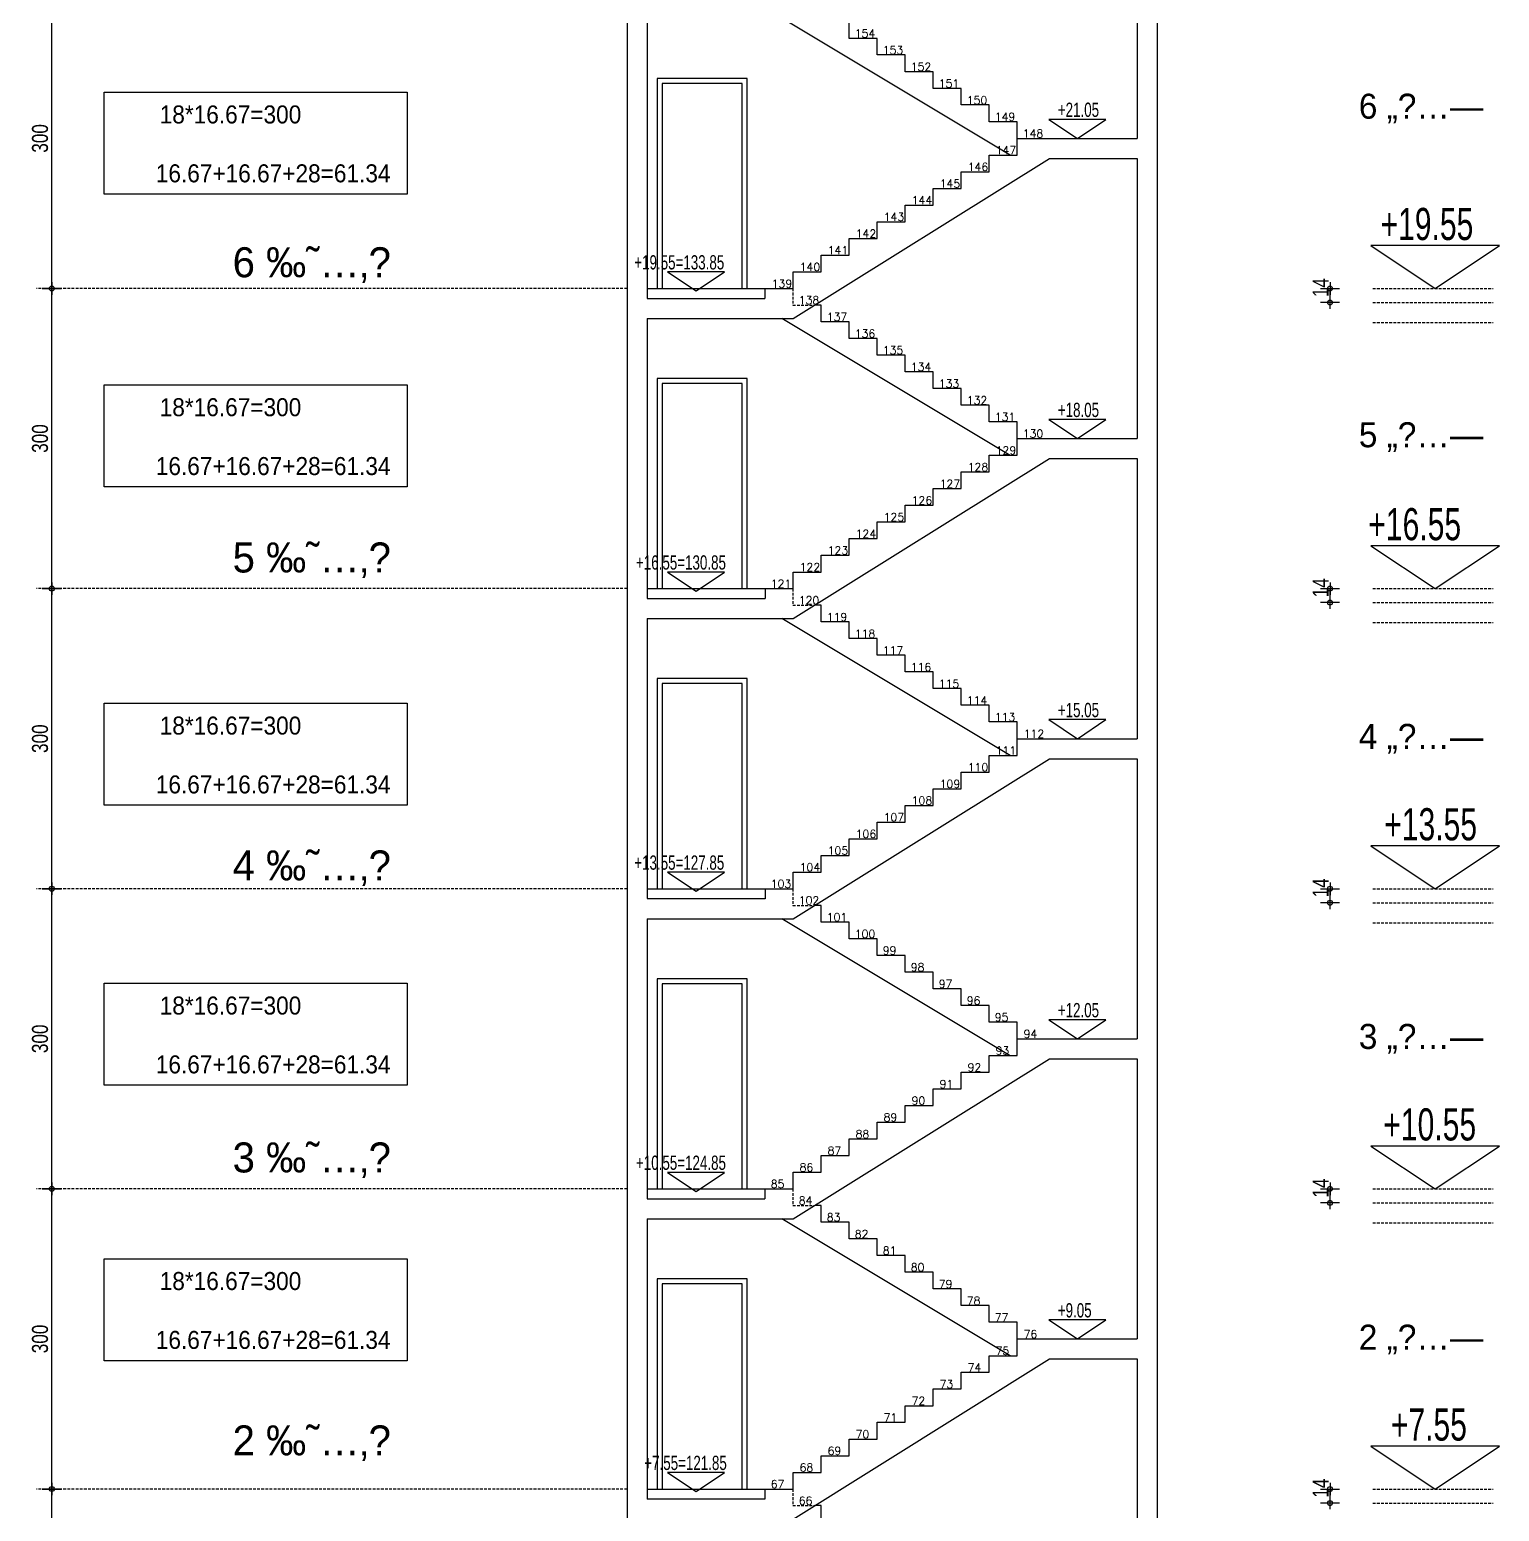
# Model space of a CAD drawing. Header units: inches. Extents: x -5298 to 11252, y 8210 to 22495.
# Drawn here: x 4440 to 5910, y 16339 to 17820 of the extents above; entities that cross this region are included whole.
import ezdxf
from ezdxf.enums import TextEntityAlignment as Align

# ---------------------------------------------------------------- set-up
doc = ezdxf.new("R2010")
doc.units = ezdxf.units.IN
doc.header["$LTSCALE"] = 11
doc.header["$MEASUREMENT"] = 0
doc.linetypes.add('HIDDEN', pattern=[0.375, 0.25, -0.125])
doc.layers.get('Defpoints').update_dxf_attribs({"color": 40})
for name, color, linetype in [('1TEXT', 3, 'Continuous'), ('73', 120, 'Continuous'), ('A_Door_p', 6, 'Continuous'), ('B-TEXT-H', 6, 'Continuous'), ('dim-100-v', 63, 'Continuous'), ('DIM-VER', 53, 'Continuous'), ('hatch-even', 253, 'Continuous'), ('HID', 5, 'HIDDEN'), ('HID1', 9, 'HIDDEN'), ('MABAT', 4, 'Continuous'), ('MIFLAS', 4, 'Continuous'), ('TXT', 2, 'Continuous'), ('TXT-Mech', 4, 'Continuous'), ('wall', 7, 'Continuous')]:
    doc.layers.add(name, color=color, linetype=linetype)
doc.layers.add('REMARKS-DS-CHANGES', color=230, linetype='HIDDEN', true_color=0xff0582)
doc.styles.add('$0$TOVANA02', font='TOVANA02')
doc.styles.add('$0$TXT', font='TXT', dxfattribs={"width": 0.7})
doc.styles.add('H', font='HEB', dxfattribs={"width": 0.8})
doc.styles.add('ROMANCE', font='romanc')
doc.styles.add('SIMPHEB', font='SIMPHEB', dxfattribs={"height": 20})
doc.styles.get("Standard").update_dxf_attribs({"font": 'arial.ttf'})
doc.dimstyles.new('1-100hag', dxfattribs={"dimtxt": 16, "dimasz": 0.5, "dimexe": 0, "dimexo": 0, "dimgap": 1, "dimtad": 0, "dimdec": 0, "dimdsep": 46, "dimtxsty": 'H', "dimblk1": 'D20', "dimblk2": 'D20', "dimsah": 1, "dimcen": 0, "dimse1": 1, "dimse2": 1, "dimclrd": 256, "dimclrt": 256, "dimadec": 0, "dimazin": 0, "dimtfac": 1, "dimtdec": 0, "dimtmove": 2, "dimatfit": 3, "dimldrblk": 'D20', "dimfxl": 1, "dimtvp": 0.733333, "dimtolj": 1, "dimarcsym": 0})

# ---------------------------------------------------------------- blocks, each defined once
blk = doc.blocks.new('D20')
for p, q in [((12.5, 0), (-12.5, 0)), ((0, 19.2), (0, -19.2))]:
    blk.add_line(p, q)
blk.add_circle((0, 0), 5)
blk = doc.blocks.new('*D716')
at = {"layer": 'Defpoints', "color": 0, "transparency": 16777216}
for p in [(4462.6, 16361.5), (4464.5, 16361.5, -0.3), (4464.5, 16061.5, 0)]:
    blk.add_point(p, dxfattribs=at)
at = {"layer": 'dim-100-v', "lineweight": -2, "transparency": 16777216}
blk.add_line((4462.6, 16062), (4462.6, 16361), dxfattribs=at)
at = {"layer": 'dim-100-v', "lineweight": -2, "transparency": 16777216, "xscale": 0.5, "yscale": 0.5, "zscale": 0.5}
for p, rotation in [((4462.6, 16361.5), 90), ((4462.6, 16061.5), 270)]:
    blk.add_blockref('D20', p, dxfattribs=dict(at, rotation=rotation))
at = {"layer": 'dim-100-v', "transparency": 16777216, "insert": (4450.8, 16211.5), "char_height": 16, "attachment_point": 5, "rotation": 90, "style": 'H'}
blk.add_mtext('\\A1;300', dxfattribs=at)
blk = doc.blocks.new('*D717')
at = {"layer": 'Defpoints', "color": 0, "transparency": 16777216}
for p in [(4462.6, 16661.5), (4464.5, 16661.5, -0.3), (4464.5, 16361.5, -0.3)]:
    blk.add_point(p, dxfattribs=at)
at = {"layer": 'dim-100-v', "lineweight": -2, "transparency": 16777216}
blk.add_line((4462.6, 16362), (4462.6, 16661), dxfattribs=at)
at = {"layer": 'dim-100-v', "lineweight": -2, "transparency": 16777216, "xscale": 0.5, "yscale": 0.5, "zscale": 0.5}
for p, rotation in [((4462.6, 16661.5), 90), ((4462.6, 16361.5), 270)]:
    blk.add_blockref('D20', p, dxfattribs=dict(at, rotation=rotation))
at = {"layer": 'dim-100-v', "transparency": 16777216, "insert": (4450.8, 16511.5), "char_height": 16, "attachment_point": 5, "rotation": 90, "style": 'H'}
blk.add_mtext('\\A1;300', dxfattribs=at)
blk = doc.blocks.new('*D718')
at = {"layer": 'Defpoints', "color": 0, "transparency": 16777216}
for p in [(4462.6, 16961.5), (4464.5, 16961.5, -0.1), (4464.5, 16661.5, -0.3)]:
    blk.add_point(p, dxfattribs=at)
at = {"layer": 'dim-100-v', "lineweight": -2, "transparency": 16777216}
blk.add_line((4462.6, 16662), (4462.6, 16961), dxfattribs=at)
at = {"layer": 'dim-100-v', "lineweight": -2, "transparency": 16777216, "xscale": 0.5, "yscale": 0.5, "zscale": 0.5}
for p, rotation in [((4462.6, 16961.5), 90), ((4462.6, 16661.5), 270)]:
    blk.add_blockref('D20', p, dxfattribs=dict(at, rotation=rotation))
at = {"layer": 'dim-100-v', "transparency": 16777216, "insert": (4450.8, 16811.5), "char_height": 16, "attachment_point": 5, "rotation": 90, "style": 'H'}
blk.add_mtext('\\A1;300', dxfattribs=at)
blk = doc.blocks.new('*D719')
at = {"layer": 'Defpoints', "color": 0, "transparency": 16777216}
for p in [(4462.6, 17261.5), (4464.5, 17261.5, -0.3), (4464.5, 16961.5, -0.1)]:
    blk.add_point(p, dxfattribs=at)
at = {"layer": 'dim-100-v', "lineweight": -2, "transparency": 16777216}
blk.add_line((4462.6, 16962), (4462.6, 17261), dxfattribs=at)
at = {"layer": 'dim-100-v', "lineweight": -2, "transparency": 16777216, "xscale": 0.5, "yscale": 0.5, "zscale": 0.5}
for p, rotation in [((4462.6, 17261.5), 90), ((4462.6, 16961.5), 270)]:
    blk.add_blockref('D20', p, dxfattribs=dict(at, rotation=rotation))
at = {"layer": 'dim-100-v', "transparency": 16777216, "insert": (4450.8, 17111.5), "char_height": 16, "attachment_point": 5, "rotation": 90, "style": 'H'}
blk.add_mtext('\\A1;300', dxfattribs=at)
blk = doc.blocks.new('*D720')
at = {"layer": 'Defpoints', "color": 0, "transparency": 16777216}
for p in [(4462.6, 17561.5, -0.3), (4462.6, 17561.5), (4464.5, 17261.5, -0.3)]:
    blk.add_point(p, dxfattribs=at)
at = {"layer": 'dim-100-v', "lineweight": -2, "transparency": 16777216}
blk.add_line((4462.6, 17262), (4462.6, 17561), dxfattribs=at)
at = {"layer": 'dim-100-v', "lineweight": -2, "transparency": 16777216, "xscale": 0.5, "yscale": 0.5, "zscale": 0.5}
for p, rotation in [((4462.6, 17561.5), 90), ((4462.6, 17261.5), 270)]:
    blk.add_blockref('D20', p, dxfattribs=dict(at, rotation=rotation))
at = {"layer": 'dim-100-v', "transparency": 16777216, "insert": (4450.8, 17411.5), "char_height": 16, "attachment_point": 5, "rotation": 90, "style": 'H'}
blk.add_mtext('\\A1;300', dxfattribs=at)
blk = doc.blocks.new('*D721')
at = {"layer": 'Defpoints', "color": 0, "transparency": 16777216}
for p in [(4462.6, 17861.5), (4464.5, 17861.5, -0.3), (4462.6, 17561.5, -0.3)]:
    blk.add_point(p, dxfattribs=at)
at = {"layer": 'dim-100-v', "lineweight": -2, "transparency": 16777216}
blk.add_line((4462.6, 17562), (4462.6, 17861), dxfattribs=at)
at = {"layer": 'dim-100-v', "lineweight": -2, "transparency": 16777216, "xscale": 0.5, "yscale": 0.5, "zscale": 0.5}
for p, rotation in [((4462.6, 17861.5), 90), ((4462.6, 17561.5), 270)]:
    blk.add_blockref('D20', p, dxfattribs=dict(at, rotation=rotation))
at = {"layer": 'dim-100-v', "transparency": 16777216, "insert": (4450.8, 17711.5), "char_height": 16, "attachment_point": 5, "rotation": 90, "style": 'H'}
blk.add_mtext('\\A1;300', dxfattribs=at)
blk = doc.blocks.new('$0$SEC00')
blk.add_lwpolyline([(30, 20), (0, 0), (-30, 20)], close=True)
at = {"style": '$0$TXT', "width": 0.7}
blk.add_attdef('LEVEL', (-14.55, 22.59), '', height=10.5, dxfattribs=at)
blk = doc.blocks.new('*D488')
at = {"layer": 'Defpoints', "color": 0, "transparency": 16777216}
for p in [(-105.1, 755), (-55.5, 755), (-55.5, 741)]:
    blk.add_point(p, dxfattribs=at)
at = {"layer": 'DIM-VER', "lineweight": -2, "transparency": 16777216}
blk.add_line((-105.1, 741.5), (-105.1, 754.5), dxfattribs=at)
at = {"layer": 'DIM-VER', "lineweight": -2, "transparency": 16777216, "xscale": 0.5, "yscale": 0.5, "zscale": 0.5}
for p, rotation in [((-105.1, 755), 90), ((-105.1, 741), 270)]:
    blk.add_blockref('D20', p, dxfattribs=dict(at, rotation=rotation))
at = {"layer": 'DIM-VER', "transparency": 16777216, "insert": (-114.6, 755.9), "char_height": 16, "attachment_point": 5, "rotation": 90, "style": 'H'}
blk.add_mtext('\\A1;14', dxfattribs=at)
blk = doc.blocks.new('*D452')
at = {"layer": 'Defpoints', "color": 0, "transparency": 16777216}
for p in [(-105.1, 1055), (-55.5, 1055), (-55.5, 1041)]:
    blk.add_point(p, dxfattribs=at)
at = {"layer": 'DIM-VER', "lineweight": -2, "transparency": 16777216}
blk.add_line((-105.1, 1041.5), (-105.1, 1054.5), dxfattribs=at)
at = {"layer": 'DIM-VER', "lineweight": -2, "transparency": 16777216, "xscale": 0.5, "yscale": 0.5, "zscale": 0.5}
for p, rotation in [((-105.1, 1055), 90), ((-105.1, 1041), 270)]:
    blk.add_blockref('D20', p, dxfattribs=dict(at, rotation=rotation))
at = {"layer": 'DIM-VER', "transparency": 16777216, "insert": (-114.6, 1055.9), "char_height": 16, "attachment_point": 5, "rotation": 90, "style": 'H'}
blk.add_mtext('\\A1;14', dxfattribs=at)
blk = doc.blocks.new('*D454')
at = {"layer": 'Defpoints', "color": 0, "transparency": 16777216}
for p in [(-105.1, 1355), (-55.5, 1355), (-55.5, 1341)]:
    blk.add_point(p, dxfattribs=at)
at = {"layer": 'DIM-VER', "lineweight": -2, "transparency": 16777216}
blk.add_line((-105.1, 1341.5), (-105.1, 1354.5), dxfattribs=at)
at = {"layer": 'DIM-VER', "lineweight": -2, "transparency": 16777216, "xscale": 0.5, "yscale": 0.5, "zscale": 0.5}
for p, rotation in [((-105.1, 1355), 90), ((-105.1, 1341), 270)]:
    blk.add_blockref('D20', p, dxfattribs=dict(at, rotation=rotation))
at = {"layer": 'DIM-VER', "transparency": 16777216, "insert": (-114.6, 1355.9), "char_height": 16, "attachment_point": 5, "rotation": 90, "style": 'H'}
blk.add_mtext('\\A1;14', dxfattribs=at)
blk = doc.blocks.new('*D456')
at = {"layer": 'Defpoints', "color": 0, "transparency": 16777216}
for p in [(-105.1, 1655), (-55.5, 1655), (-55.5, 1641)]:
    blk.add_point(p, dxfattribs=at)
at = {"layer": 'DIM-VER', "lineweight": -2, "transparency": 16777216}
blk.add_line((-105.1, 1641.5), (-105.1, 1654.5), dxfattribs=at)
at = {"layer": 'DIM-VER', "lineweight": -2, "transparency": 16777216, "xscale": 0.5, "yscale": 0.5, "zscale": 0.5}
for p, rotation in [((-105.1, 1655), 90), ((-105.1, 1641), 270)]:
    blk.add_blockref('D20', p, dxfattribs=dict(at, rotation=rotation))
at = {"layer": 'DIM-VER', "transparency": 16777216, "insert": (-114.6, 1655.9), "char_height": 16, "attachment_point": 5, "rotation": 90, "style": 'H'}
blk.add_mtext('\\A1;14', dxfattribs=at)
blk = doc.blocks.new('*D458')
at = {"layer": 'Defpoints', "color": 0, "transparency": 16777216}
for p in [(-105.1, 1955), (-55.5, 1955), (-55.5, 1941)]:
    blk.add_point(p, dxfattribs=at)
at = {"layer": 'DIM-VER', "lineweight": -2, "transparency": 16777216}
blk.add_line((-105.1, 1941.5), (-105.1, 1954.5), dxfattribs=at)
at = {"layer": 'DIM-VER', "lineweight": -2, "transparency": 16777216, "xscale": 0.5, "yscale": 0.5, "zscale": 0.5}
for p, rotation in [((-105.1, 1955), 90), ((-105.1, 1941), 270)]:
    blk.add_blockref('D20', p, dxfattribs=dict(at, rotation=rotation))
at = {"layer": 'DIM-VER', "transparency": 16777216, "insert": (-114.6, 1955.9), "char_height": 16, "attachment_point": 5, "rotation": 90, "style": 'H'}
blk.add_mtext('\\A1;14', dxfattribs=at)
blk = doc.blocks.new('SEC - M1')
at = {"layer": 'A_Door_p', "elevation": 0}
for points in [[(120, -1660), (120, -1450), (30, -1450), (30, -1660)], [(115, -1660), (115, -1455), (35, -1455), (35, -1660)], [(120, -1960), (120, -1750), (30, -1750), (30, -1960)], [(115, -1960), (115, -1755), (35, -1755), (35, -1960)], [(120, -2260), (120, -2050), (30, -2050), (30, -2260)], [(115, -2260), (115, -2055), (35, -2055), (35, -2260)], [(120, -2560), (120, -2350), (30, -2350), (30, -2560)], [(115, -2560), (115, -2355), (35, -2355), (35, -2560)], [(120, -2860), (120, -2650), (30, -2650), (30, -2860)], [(115, -2860), (115, -2655), (35, -2655), (35, -2860)]]:
    blk.add_lwpolyline(points, dxfattribs=at)
at = {"layer": 'HID', "elevation": 0}
for points in [[(165.8, -1660), (165.8, -1676.6), (187.6, -1676.6)], [(165.8, -1960), (165.8, -1976.6), (187.6, -1976.6)], [(165.8, -2260), (165.8, -2276.6), (187.6, -2276.6)], [(165.8, -2560), (165.8, -2576.6), (187.6, -2576.6)], [(165.8, -2860), (165.8, -2876.6), (187.6, -2876.6)]]:
    blk.add_lwpolyline(points, dxfattribs=at)
at = {"layer": 'MABAT'}
for p, q in [((383.2, -1526.9, 0), (154.6, -1389.9, 0)), ((20, -1660, 0), (166, -1660, 0)), ((20, -1669.9), (137.8, -1669.9, 0)), ((137.8, -1660, 0), (137.8, -1670, 0)), ((383.2, -1826.9, 0), (154.6, -1689.9, 0)), ((20, -1960, 0), (166, -1960, 0)), ((138, -1960, 0), (138, -1970, 0)), ((20, -1969.9), (138, -1969.9, 0)), ((383.2, -2126.9, 0), (154.6, -1989.9, 0)), ((20, -2260, 0), (166, -2260, 0)), ((138, -2260, 0), (138, -2270, 0)), ((20, -2269.9), (138, -2269.9, 0)), ((383.2, -2426.9, 0), (154.6, -2289.9, 0)), ((20, -2560, 0), (166, -2560, 0)), ((137.8, -2560, 0), (137.8, -2570, 0)), ((20, -2569.9), (137.8, -2569.9, 0)), ((383.2, -2726.9, 0), (154.6, -2589.9, 0)), ((20, -2860), (166, -2860, 0)), ((20, -2869.9), (137.8, -2869.9, 0)), ((137.8, -2860, 0), (137.8, -2870, 0))]:
    blk.add_line(p, q, dxfattribs=at)
at = {"layer": 'MABAT', "elevation": 0}
for points in [[(390, -1510), (390, -1493.3), (362, -1493.3), (362, -1476.6), (334, -1476.6), (334, -1460), (306, -1460), (306, -1443.3), (278, -1443.3), (278, -1426.6), (250, -1426.6), (250, -1410), (222, -1410), (222, -1393.3), (194, -1393.3), (194, -1376.6), (187.6, -1376.6), (187.6, -1376.6), (187.6, -1376.6)], [(390, -1810), (390, -1793.3), (362, -1793.3), (362, -1776.6), (334, -1776.6), (334, -1760), (306, -1760), (306, -1743.3), (278, -1743.3), (278, -1726.6), (250, -1726.6), (250, -1710), (222, -1710), (222, -1693.3), (194, -1693.3), (194, -1676.6), (187.6, -1676.6), (187.6, -1676.6), (187.6, -1676.6)], [(390, -2110), (390, -2093.3), (362, -2093.3), (362, -2076.6), (334, -2076.6), (334, -2060), (306, -2060), (306, -2043.3), (278, -2043.3), (278, -2026.6), (250, -2026.6), (250, -2010), (222, -2010), (222, -1993.3), (194, -1993.3), (194, -1976.6), (187.6, -1976.6), (187.6, -1976.6), (187.6, -1976.6)], [(390, -2410), (390, -2393.3), (362, -2393.3), (362, -2376.6), (334, -2376.6), (334, -2360), (306, -2360), (306, -2343.3), (278, -2343.3), (278, -2326.6), (250, -2326.6), (250, -2310), (222, -2310), (222, -2293.3), (194, -2293.3), (194, -2276.6), (187.6, -2276.6), (187.6, -2276.6), (187.6, -2276.6)], [(390, -2710), (390, -2693.3), (362, -2693.3), (362, -2676.6), (334, -2676.6), (334, -2660), (306, -2660), (306, -2643.3), (278, -2643.3), (278, -2626.6), (250, -2626.6), (250, -2610), (222, -2610), (222, -2593.3), (194, -2593.3), (194, -2576.6), (187.6, -2576.6), (187.6, -2576.6), (187.6, -2576.6)], [(390, -3010), (390, -2993.3), (362, -2993.3), (362, -2976.6), (334, -2976.6), (334, -2960), (306, -2960), (306, -2943.3), (278, -2943.3), (278, -2926.6), (250, -2926.6), (250, -2910), (222, -2910), (222, -2893.3), (194, -2893.3), (194, -2876.6), (187.6, -2876.6), (187.6, -2876.6), (187.6, -2876.6)]]:
    blk.add_lwpolyline(points, dxfattribs=at)
at = {"layer": 'wall'}
for p, q in [((530, 0, 0), (530, -4130.5, 0)), ((510, -1230, 0), (510, -1510, 0)), ((166, -1690, 0), (422.3, -1530, 0)), ((422.3, -1530, 0), (510, -1530, 0)), ((510, -1530, 0), (510, -1810, 0)), ((20, -1689.9), (166, -1689.9, 0)), ((166, -1990, 0), (422.3, -1830, 0)), ((422.3, -1830, 0), (510, -1830, 0)), ((510, -1830, 0), (510, -2110, 0)), ((20, -1989.9), (166, -1989.9, 0)), ((166, -2290, 0), (422.3, -2130, 0)), ((422.3, -2130, 0), (510, -2130, 0)), ((510, -2130, 0), (510, -2410, 0)), ((20, -2289.9), (166, -2289.9, 0)), ((166, -2590, 0), (422.3, -2430, 0)), ((422.3, -2430, 0), (510, -2430, 0)), ((510, -2430, 0), (510, -2710, 0)), ((20, -2589.9), (166, -2589.9, 0)), ((166, -2890, 0), (422.3, -2730, 0)), ((422.3, -2730, 0), (510, -2730, 0)), ((510, -2730, 0), (510, -3010, 0))]:
    blk.add_line(p, q, dxfattribs=at)
for points in [[(0, 0), (0, -2860)], [(20, -1389.9), (20, -1669.9)], [(20, -1689.9), (20, -1969.9)], [(20, -1989.9), (20, -2269.9)], [(20, -2289.9), (20, -2569.9)], [(20, -2589.9), (20, -2870)], [(20, -2757.1), (20, -2869.9)], [(0, -2782.1), (0, -3160)]]:
    blk.add_lwpolyline(points, dxfattribs=at)
at = {"layer": 'wall', "elevation": 0}
for points in [[(166, -1660), (166, -1643.4), (194, -1643.4), (194, -1626.7), (222, -1626.7), (222, -1610), (250, -1610), (250, -1593.3), (278, -1593.3), (278, -1576.7), (306, -1576.7), (306, -1560), (334, -1560), (334, -1543.3), (362, -1543.3), (362, -1526.7), (390, -1526.7), (390, -1510), (510, -1510)], [(166, -1960), (166, -1943.4), (194, -1943.4), (194, -1926.7), (222, -1926.7), (222, -1910), (250, -1910), (250, -1893.3), (278, -1893.3), (278, -1876.7), (306, -1876.7), (306, -1860), (334, -1860), (334, -1843.3), (362, -1843.3), (362, -1826.7), (390, -1826.7), (390, -1810), (510, -1810)], [(166, -2260), (166, -2243.4), (194, -2243.4), (194, -2226.7), (222, -2226.7), (222, -2210), (250, -2210), (250, -2193.3), (278, -2193.3), (278, -2176.7), (306, -2176.7), (306, -2160), (334, -2160), (334, -2143.3), (362, -2143.3), (362, -2126.7), (390, -2126.7), (390, -2110), (510, -2110)], [(166, -2560), (166, -2543.4), (194, -2543.4), (194, -2526.7), (222, -2526.7), (222, -2510), (250, -2510), (250, -2493.3), (278, -2493.3), (278, -2476.7), (306, -2476.7), (306, -2460), (334, -2460), (334, -2443.3), (362, -2443.3), (362, -2426.7), (390, -2426.7), (390, -2410), (510, -2410)], [(166, -2860), (166, -2843.4), (194, -2843.4), (194, -2826.7), (222, -2826.7), (222, -2810), (250, -2810), (250, -2793.3), (278, -2793.3), (278, -2776.7), (306, -2776.7), (306, -2760), (334, -2760), (334, -2743.3), (362, -2743.3), (362, -2726.7), (390, -2726.7), (390, -2710), (510, -2710)]]:
    blk.add_lwpolyline(points, dxfattribs=at)
at = {"layer": '1TEXT'}
ref = blk.add_blockref('$0$SEC00', (450.3, -1510, 0), dxfattribs=dict(at, xscale=-0.952, yscale=0.952, zscale=0.952))
ref.add_attrib('LEVEL', '+21.05', (430.7, -1488.5, 0), dxfattribs={"height": 14.28, "style": '$0$TXT', "width": 0.7})
ref = blk.add_blockref('$0$SEC00', (69, -1662.5, 0), dxfattribs=dict(at, xscale=-0.952, yscale=0.952, zscale=0.952))
ref.add_attrib('LEVEL', '+19.55=133.85', (7.2, -1641, 0), dxfattribs={"height": 14.28, "style": '$0$TXT', "width": 0.7})
ref = blk.add_blockref('$0$SEC00', (450.3, -1810, 0), dxfattribs=dict(at, xscale=-0.952, yscale=0.952, zscale=0.952))
ref.add_attrib('LEVEL', '+18.05', (430.7, -1788.5, 0), dxfattribs={"height": 14.28, "style": '$0$TXT', "width": 0.7})
ref = blk.add_blockref('$0$SEC00', (69, -1962.5, 0), dxfattribs=dict(at, xscale=-0.952, yscale=0.952, zscale=0.952))
ref.add_attrib('LEVEL', '+16.55=130.85', (8.9, -1941, 0), dxfattribs={"height": 14.28, "style": '$0$TXT', "width": 0.7})
ref = blk.add_blockref('$0$SEC00', (450.3, -2110, 0), dxfattribs=dict(at, xscale=-0.952, yscale=0.952, zscale=0.952))
ref.add_attrib('LEVEL', '+15.05', (430.7, -2088.5, 0), dxfattribs={"height": 14.28, "style": '$0$TXT', "width": 0.7})
ref = blk.add_blockref('$0$SEC00', (69, -2262.5, 0), dxfattribs=dict(at, xscale=-0.952, yscale=0.952, zscale=0.952))
ref.add_attrib('LEVEL', '+13.55=127.85', (7.2, -2241, 0), dxfattribs={"height": 14.28, "style": '$0$TXT', "width": 0.7})
ref = blk.add_blockref('$0$SEC00', (450.3, -2410, 0), dxfattribs=dict(at, xscale=-0.952, yscale=0.952, zscale=0.952))
ref.add_attrib('LEVEL', '+12.05', (430.7, -2388.5, 0), dxfattribs={"height": 14.28, "style": '$0$TXT', "width": 0.7})
ref = blk.add_blockref('$0$SEC00', (69, -2562.5, 0), dxfattribs=dict(at, xscale=-0.952, yscale=0.952, zscale=0.952))
ref.add_attrib('LEVEL', '+10.55=124.85', (8.9, -2541, 0), dxfattribs={"height": 14.28, "style": '$0$TXT', "width": 0.7})
ref = blk.add_blockref('$0$SEC00', (450.3, -2710, 0), dxfattribs=dict(at, xscale=-0.952, yscale=0.952, zscale=0.952))
ref.add_attrib('LEVEL', '+9.05', (430.7, -2688.5, 0), dxfattribs={"height": 14.28, "style": '$0$TXT', "width": 0.7})
ref = blk.add_blockref('$0$SEC00', (69, -2862.5, 0), dxfattribs=dict(at, xscale=-0.952, yscale=0.952, zscale=0.952))
ref.add_attrib('LEVEL', '+7.55=121.85', (17.2, -2841, 0), dxfattribs={"height": 14.28, "style": '$0$TXT', "width": 0.7})
at = {"layer": 'B-TEXT-H', "style": 'ROMANCE'}
for s, p in [('154', (227.6, -1409.1, 0)), ('153', (255.6, -1425.7, 0)), ('152', (283.6, -1442.4, 0)), ('151', (311.6, -1459.1, 0)), ('150', (339.6, -1475.8, 0)), ('149', (367.6, -1492.4, 0)), ('148', (395.6, -1509.1, 0)), ('147', (368.5, -1525.8, 0)), ('146', (340.5, -1542.5, 0)), ('145', (312.5, -1559.2, 0)), ('144', (284.5, -1575.8, 0)), ('143', (256.5, -1592.5, 0)), ('142', (228.5, -1609.2, 0)), ('141', (200.5, -1625.8, 0)), ('140', (172.5, -1642.5, 0)), ('139', (144.5, -1659.2, 0)), ('138', (171.6, -1675.7, 0)), ('137', (199.6, -1692.4, 0)), ('136', (227.6, -1709.1, 0)), ('135', (255.6, -1725.7, 0)), ('134', (283.6, -1742.4, 0)), ('133', (311.6, -1759.1, 0)), ('132', (339.6, -1775.8, 0)), ('131', (367.6, -1792.4, 0)), ('130', (395.6, -1809.1, 0)), ('129', (368.5, -1825.8, 0)), ('128', (340.5, -1842.5, 0)), ('127', (312.5, -1859.2, 0)), ('126', (284.5, -1875.8, 0)), ('125', (256.5, -1892.5, 0)), ('124', (228.5, -1909.2, 0)), ('123', (200.5, -1925.8, 0)), ('122', (172.5, -1942.5, 0)), ('121', (143.6, -1959.1, 0)), ('120', (171.6, -1975.7, 0)), ('119', (199.6, -1992.4, 0)), ('118', (227.6, -2009.1, 0)), ('117', (255.6, -2025.7, 0)), ('116', (283.6, -2042.4, 0)), ('115', (311.6, -2059.1, 0)), ('114', (339.6, -2075.8, 0)), ('113', (367.6, -2092.4, 0)), ('112', (396.5, -2109.1, 0)), ('111', (368.5, -2125.8, 0)), ('110', (340.5, -2142.5, 0)), ('109', (312.5, -2159.2, 0)), ('108', (284.5, -2175.8, 0)), ('107', (256.5, -2192.5, 0)), ('106', (228.5, -2209.2, 0)), ('105', (200.5, -2225.8, 0)), ('104', (172.5, -2242.5, 0)), ('103', (143.6, -2259.1, 0)), ('102', (171.6, -2275.7, 0)), ('101', (199.6, -2292.4, 0)), ('100', (227.6, -2309.1, 0)), ('99', (255.6, -2325.7, 0)), ('98', (283.6, -2342.4, 0)), ('97', (311.6, -2359.1, 0)), ('96', (339.6, -2375.8, 0)), ('95', (367.6, -2392.4, 0)), ('94', (396.5, -2409.1, 0)), ('93', (368.5, -2425.8, 0)), ('92', (340.5, -2442.5, 0)), ('91', (312.5, -2459.2, 0)), ('90', (284.5, -2475.8, 0)), ('89', (256.5, -2492.5, 0)), ('88', (228.5, -2509.2, 0)), ('87', (200.5, -2525.8, 0)), ('86', (172.5, -2542.5, 0)), ('85', (143.6, -2559.1, 0)), ('84', (171.6, -2575.7, 0)), ('83', (199.6, -2592.4, 0)), ('82', (227.6, -2609.1, 0)), ('81', (255.6, -2625.7, 0)), ('80', (283.6, -2642.4, 0)), ('79', (311.6, -2659.1, 0)), ('78', (339.6, -2675.8, 0)), ('77', (367.6, -2692.4, 0)), ('76', (396.5, -2709.1, 0)), ('75', (368.5, -2725.8, 0)), ('74', (340.5, -2742.5, 0)), ('73', (312.5, -2759.2, 0)), ('72', (284.5, -2775.8, 0)), ('71', (256.5, -2792.5, 0)), ('70', (228.5, -2809.2, 0)), ('69', (200.5, -2825.8, 0)), ('68', (172.5, -2842.5, 0)), ('67', (143.6, -2859.1, 0)), ('66', (171.6, -2875.7, 0))]:
    blk.add_text(s, height=8, rotation=0, dxfattribs=at).set_placement(p)
blk = doc.blocks.new('higts_128')
at = {"layer": 'HID1', "color": 5, "elevation": 0}
for points in [[(-62.3, 1955), (58, 1955)], [(-62.3, 1941), (58, 1941)], [(-62.3, 1921), (58, 1921)], [(-62.3, 1655), (58, 1655)], [(-62.3, 1641), (58, 1641)], [(-62.3, 1621), (58, 1621)], [(-62.3, 1355), (58, 1355)], [(-62.3, 1341), (58, 1341)], [(-62.3, 1321), (58, 1321)], [(-62.3, 1055), (58, 1055)], [(-62.3, 1041), (58, 1041)], [(-62.3, 1021), (58, 1021)], [(-62.3, 755), (58, 755)], [(-62.3, 741), (58, 741)]]:
    blk.add_lwpolyline(points, dxfattribs=at)
at = {"layer": 'MIFLAS'}
ref = blk.add_blockref('$0$SEC00', (0, 1955, 0), dxfattribs=dict(at, xscale=-2.142, yscale=2.142, zscale=2.142))
ref.add_attrib('LEVEL', '+19.55', (-54.6, 2003.4, 0), dxfattribs={"layer": '73', "height": 32.13, "style": '$0$TXT', "width": 0.7})
ref = blk.add_blockref('$0$SEC00', (0, 1655, 0), dxfattribs=dict(at, xscale=-2.142, yscale=2.142, zscale=2.142))
ref.add_attrib('LEVEL', '+16.55', (-66.8, 1703.4, 0), dxfattribs={"layer": '73', "height": 32.13, "style": '$0$TXT', "width": 0.7})
ref = blk.add_blockref('$0$SEC00', (0, 1355, 0), dxfattribs=dict(at, xscale=-2.142, yscale=2.142, zscale=2.142))
ref.add_attrib('LEVEL', '+13.55', (-50.9, 1403.4, 0), dxfattribs={"layer": '73', "height": 32.13, "style": '$0$TXT', "width": 0.7})
ref = blk.add_blockref('$0$SEC00', (0, 1055, 0), dxfattribs=dict(at, xscale=-2.142, yscale=2.142, zscale=2.142))
ref.add_attrib('LEVEL', '+10.55', (-51.8, 1103.4, 0), dxfattribs={"layer": '73', "height": 32.13, "style": '$0$TXT', "width": 0.7})
ref = blk.add_blockref('$0$SEC00', (0, 755), dxfattribs=dict(at, xscale=-2.142, yscale=2.142, zscale=2.142))
ref.add_attrib('LEVEL', '+7.55', (-44.3, 803.4), dxfattribs={"layer": '73', "height": 32.13, "style": '$0$TXT', "width": 0.7})
at = {"layer": '1TEXT', "style": '$0$TOVANA02'}
for s, p in [('6 „\x8e…—', (-76.3, 2124.7, 65.2)), ('5 „\x8e…—', (-76.3, 1796.3, 65.2)), ('4 „\x8e…—', (-76.3, 1494.8, 65.2)), ('3 „\x8e…—', (-76.3, 1194.9, 65.2)), ('2 „\x8e…—', (-76.3, 894.3, 65.2))]:
    blk.add_text(s, height=25, dxfattribs=at).set_placement(p)
at = {"layer": 'DIM-VER'}
for base, p1, p2, picture, middle in [((-105.1, 1955), (-55.5, 1941), (-55.5, 1955), '*D458', (-114.6, 1955.9)), ((-105.1, 1655), (-55.5, 1641), (-55.5, 1655), '*D456', (-114.6, 1655.9)), ((-105.1, 1355), (-55.5, 1341), (-55.5, 1355), '*D454', (-114.6, 1355.9)), ((-105.1, 1055), (-55.5, 1041), (-55.5, 1055), '*D452', (-114.6, 1055.9)), ((-105.1, 755), (-55.5, 741), (-55.5, 755), '*D488', (-114.6, 755.9))]:
    dim = blk.add_linear_dim(base=base, p1=p1, p2=p2, angle=90, dimstyle='1-100hag', override={"dimfxl": 0}, dxfattribs=at)
    dim.commit()
    dim.dimension.update_dxf_attribs({"geometry": picture, "text_midpoint": middle, "dimtype": 128})

msp = doc.modelspace()

# ---------------------------------------------------------------- linework, layer by layer
at = {"layer": 'HID1'}
for points, elevation in [([(5037.78, 17561.49), (4447.17, 17561.49)], 0.01), ([(5037.78, 17261.49), (4447.17, 17261.49)], 0.01), ([(5037.78, 16961.49), (4447.17, 16961.49)], 0.24), ([(5037.78, 16661.49), (4447.17, 16661.49)], 0.01), ([(5037.78, 16361.47), (4447.17, 16361.49)], 0.01)]:
    msp.add_lwpolyline(points, dxfattribs=dict(at, elevation=elevation))
at = {"layer": 'TXT'}
for points, elevation in [([(4514.8, 17757.7), (4817.94, 17757.7), (4817.94, 17655.75), (4514.8, 17655.75)], 0.01), ([(4514.8, 17465.08), (4817.94, 17465.08), (4817.94, 17363.13), (4514.8, 17363.13)], 0.01), ([(4514.8, 17146.86), (4817.94, 17146.86), (4817.94, 17044.91), (4514.8, 17044.91)], 0.24), ([(4514.8, 16867.02), (4817.94, 16867.02), (4817.94, 16765.07), (4514.8, 16765.07)], 0.01), ([(4514.8, 16591.65), (4817.94, 16591.65), (4817.94, 16489.7), (4514.8, 16489.7)], 0.01)]:
    msp.add_lwpolyline(points, close=True, dxfattribs=dict(at, elevation=elevation))

# ---------------------------------------------------------------- block references
at = {"layer": 'hatch-even'}
msp.add_blockref('higts_128', (5845.75, 15606.49, 0.01), dxfattribs=at)
at = {"layer": 'REMARKS-DS-CHANGES'}
msp.add_blockref('SEC - M1', (5037.78, 19221.49, -0.3), dxfattribs=at)

# ---------------------------------------------------------------- texts
at = {"layer": 'TXT', "width": 0.9}
for s, p in [('18*16.67=300', (4711.99, 17726.44, 0.01)), ('16.67+16.67+28=61.34', (4801.21, 17667.6, 0.01)), ('18*16.67=300', (4711.99, 17433.83, 0.01)), ('16.67+16.67+28=61.34', (4801.21, 17374.99, 0.01)), ('18*16.67=300', (4711.99, 17115.61, 0.24)), ('16.67+16.67+28=61.34', (4801.21, 17056.76, 0.24)), ('18*16.67=300', (4711.99, 16835.77, 0.01)), ('16.67+16.67+28=61.34', (4801.21, 16776.93, 0.01)), ('18*16.67=300', (4711.99, 16560.4, 0.01)), ('16.67+16.67+28=61.34', (4801.21, 16501.55, 0.01))]:
    msp.add_text(s, height=18, dxfattribs=at).set_placement(p, align=Align.RIGHT)
at = {"layer": 'TXT-Mech', "style": 'SIMPHEB'}
for s, p in [('6 ‰˜…‚\x8e', (4801.61, 17572.69, 0.01)), ('5 ‰˜…‚\x8e', (4801.61, 17277.61, 0.01)), ('4 ‰˜…‚\x8e', (4801.61, 16969.79, 0.24)), ('3 ‰˜…‚\x8e', (4801.61, 16677.91, 0.01)), ('2 ‰˜…‚\x8e', (4801.61, 16395.09, 0.01))]:
    msp.add_text(s, height=30, dxfattribs=at).set_placement(p, align=Align.RIGHT)

# ---------------------------------------------------------------- dimensions: what is measured, and where the dimension line sits
at = {"layer": 'dim-100-v'}
for base, p1, p2, picture, middle in [((4462.58, 17861.49, 0.32), (4462.58, 17561.49, 0.01), (4464.48, 17861.49, 0.01), '*D721', (4450.84, 17711.49, 0.32)), ((4462.58, 17561.49, 0.32), (4464.48, 17261.49, 0.01), (4462.58, 17561.49, 0.01), '*D720', (4450.84, 17411.49, 0.32)), ((4462.58, 17261.49, 0.32), (4464.48, 16961.49, 0.24), (4464.48, 17261.49, 0.01), '*D719', (4450.84, 17111.49, 0.32)), ((4462.58, 16961.49, 0.32), (4464.48, 16661.49, 0.01), (4464.48, 16961.49, 0.24), '*D718', (4450.84, 16811.49, 0.32)), ((4462.58, 16661.49, 0.32), (4464.48, 16361.49, 0.01), (4464.48, 16661.49, 0.01), '*D717', (4450.84, 16511.49, 0.32)), ((4462.58, 16361.49, 0.32), (4464.48, 16061.49, 0.32), (4464.48, 16361.49, 0.01), '*D716', (4450.84, 16211.49, 0.32))]:
    dim = msp.add_linear_dim(base=base, p1=p1, p2=p2, angle=90, dimstyle='1-100hag', dxfattribs=at)
    dim.commit()
    dim.dimension.update_dxf_attribs({"geometry": picture, "text_midpoint": middle})

doc.saveas('drawing.dxf')
